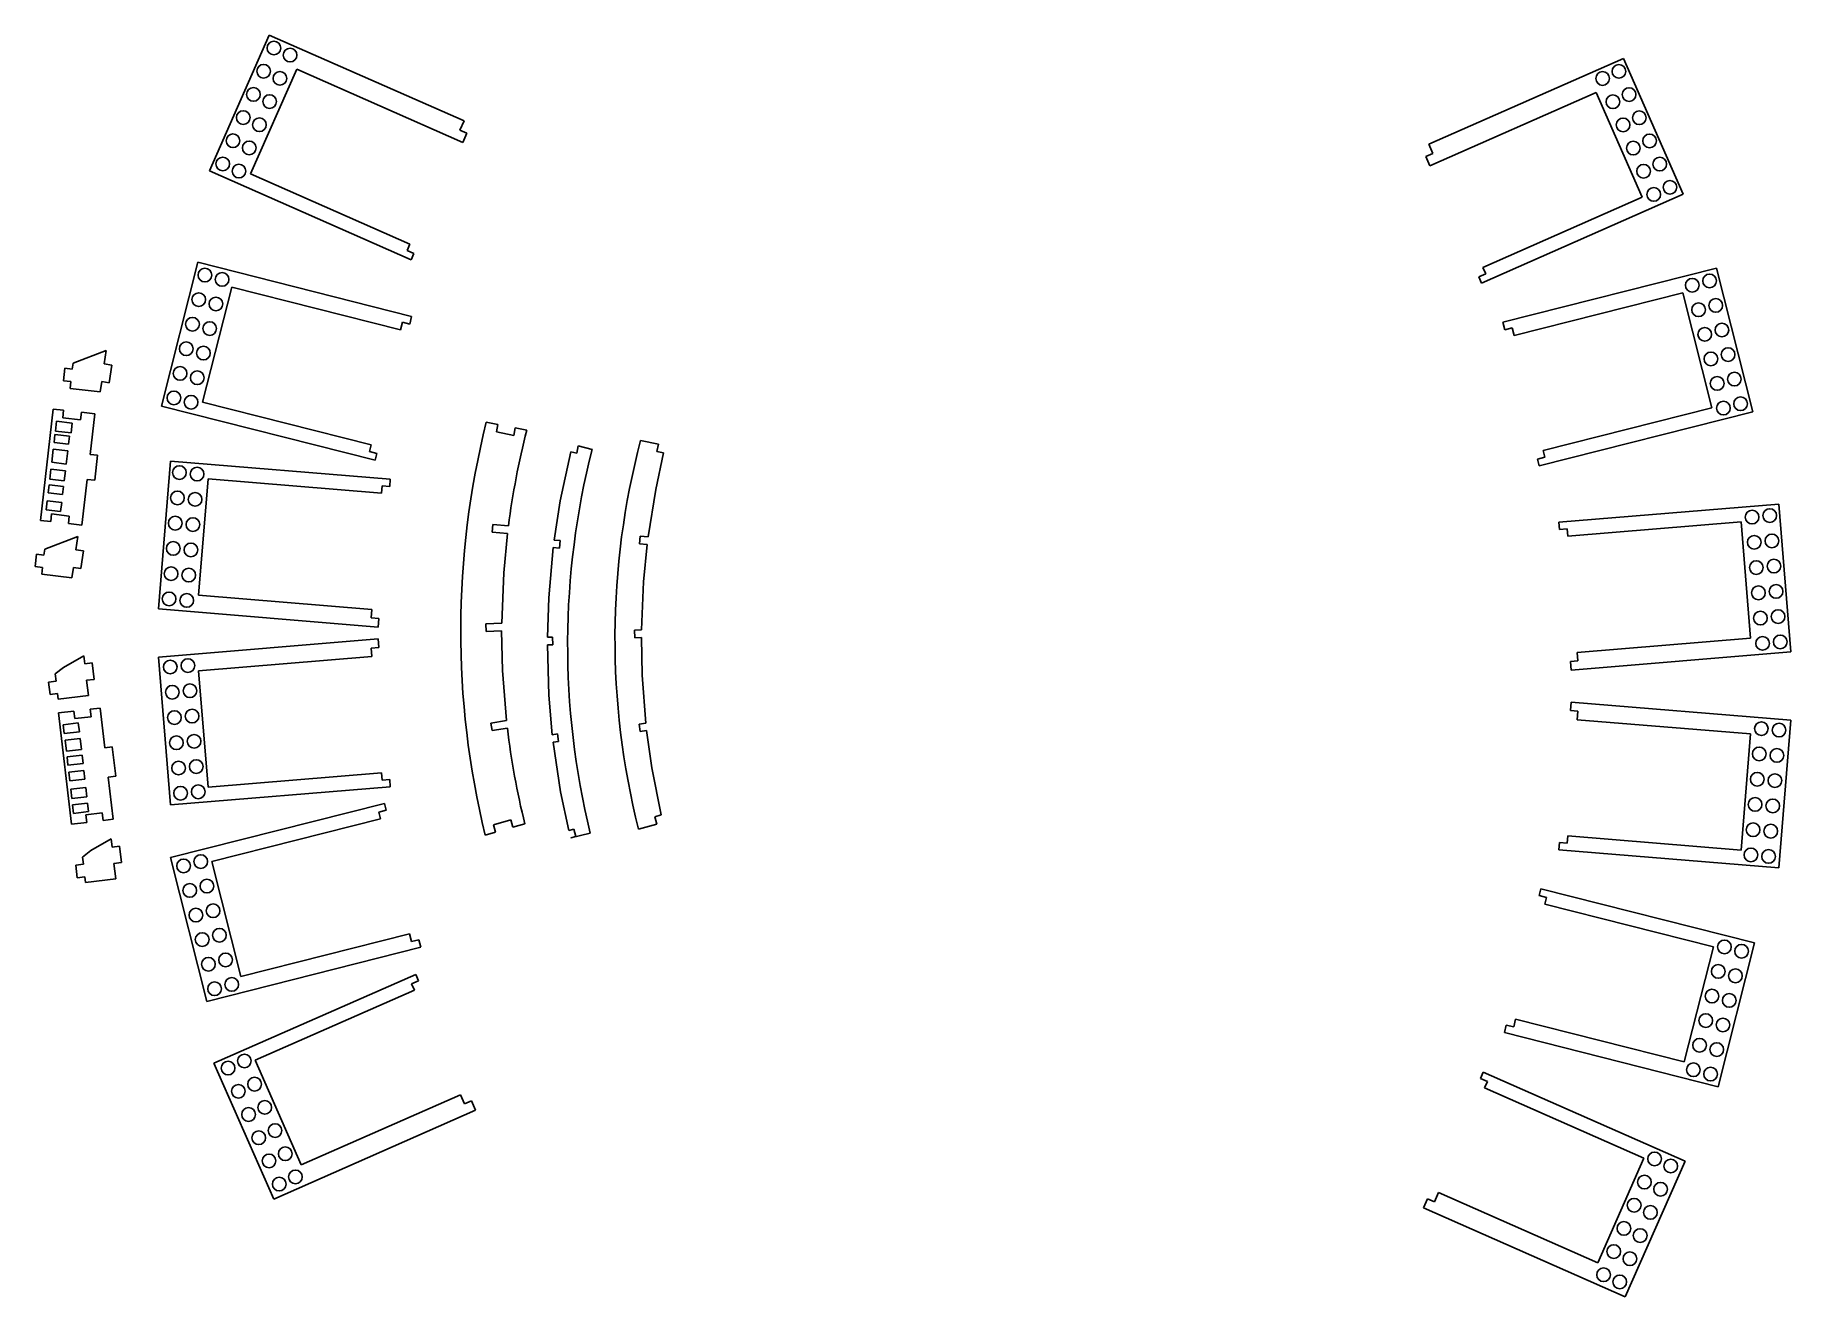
# Model space of a CAD drawing. Extents: x -232 to 461, y -142 to 356.
import ezdxf

# ---------------------------------------------------------------- set-up
doc = ezdxf.new("R2010")
doc.units = 0
doc.layers.get('0').update_dxf_attribs({"linetype": 'CONTINUOUS'})

msp = doc.modelspace()

# ---------------------------------------------------------------- linework, layer by layer
at = {"color": 7, "linetype": 'CONTINUOUS'}
for p, q in [((-139.83, 355.82), (-163.41, 302.29)), ((-139.83, 355.82), (-62.95, 321.95)), ((394.5, 346.6), (317.63, 312.74)), ((394.5, 346.6), (418.08, 293.07)), ((-147.17, 301.03), (-128.96, 342.36)), ((-128.96, 342.36), (-63.41, 313.48)), ((383.64, 333.15), (318.08, 304.27)), ((401.84, 291.82), (383.64, 333.15)), ((-62.95, 321.95), (-64.55, 318.32)), ((-61.81, 317.11), (-64.55, 318.32)), ((-61.81, 317.11), (-63.41, 313.48)), ((317.63, 312.74), (319.23, 309.11)), ((316.48, 307.9), (319.23, 309.11)), ((316.48, 307.9), (318.08, 304.27)), ((-163.41, 302.29), (-83.79, 267.21)), ((-84.36, 273.36), (-147.17, 301.03)), ((418.08, 293.07), (338.47, 258)), ((339.04, 264.15), (401.84, 291.82)), ((-84.36, 273.36), (-85.45, 270.89)), ((-82.7, 269.68), (-85.45, 270.89)), ((-167.96, 266.17), (-182.3, 209.46)), ((-167.96, 266.17), (-83.62, 244.84)), ((-82.7, 269.68), (-83.79, 267.21)), ((339.04, 264.15), (340.12, 261.68)), ((431.19, 263.89), (346.85, 242.56)), ((431.19, 263.89), (445.53, 207.18)), ((-166.07, 210.98), (-154.59, 256.37)), ((-154.59, 256.37), (-88.05, 239.55)), ((337.38, 260.47), (340.12, 261.68)), ((337.38, 260.47), (338.47, 258)), ((417.82, 254.1), (351.28, 237.27)), ((429.3, 208.71), (417.82, 254.1)), ((-87.29, 242.56), (-88.05, 239.55)), ((-84.38, 241.82), (-87.29, 242.56)), ((-83.62, 244.84), (-84.38, 241.82)), ((346.85, 242.56), (347.61, 239.55)), ((347.61, 239.55), (350.52, 240.28)), ((350.52, 240.28), (351.28, 237.27)), ((-204.18, 231.34), (-217.22, 226.35)), ((-204.92, 226.07), (-204.18, 231.34)), ((-220.43, 224.36), (-221, 219.48)), ((-217.5, 224.02), (-220.43, 224.36)), ((-217.22, 226.35), (-217.5, 224.02)), ((-201.95, 225.65), (-204.92, 226.07)), ((-202.92, 218.69), (-201.95, 225.65)), ((-221, 219.48), (-218.06, 219.14)), ((-218.06, 219.14), (-218.38, 216.42)), ((-218.38, 216.42), (-206.46, 215.04)), ((-206.46, 215.04), (-205.89, 219.1)), ((-205.89, 219.1), (-202.92, 218.69)), ((-224.99, 208.29), (-230.09, 164.37)), ((-220.91, 207.81), (-224.99, 208.29)), ((-221.26, 204.83), (-220.91, 207.81)), ((-182.3, 209.46), (-97.96, 188.13)), ((-99.53, 194.16), (-166.07, 210.98)), ((362.76, 191.88), (429.3, 208.71)), ((-223.73, 203.5), (-224.19, 199.59)), ((-217.5, 202.77), (-223.73, 203.5)), ((-221.26, 204.83), (-214.27, 204.02)), ((-217.95, 198.87), (-217.5, 202.77)), ((-214.27, 204.02), (-213.93, 207)), ((-208.64, 206.39), (-213.93, 207)), ((-210.5, 190.38), (-208.64, 206.39)), ((-49.57, 202.2), (-54.18, 203.14)), ((-49.57, 202.2), (-50.17, 199.26)), ((445.53, 207.18), (361.19, 185.85)), ((-224.34, 198.28), (-224.7, 195.12)), ((-224.7, 195.12), (-219, 194.46)), ((-218.64, 197.62), (-224.34, 198.28)), ((-224.19, 199.59), (-217.95, 198.87)), ((-219, 194.46), (-218.64, 197.62)), ((-99.53, 194.16), (-100.2, 191.51)), ((-50.17, 199.26), (-43.32, 197.88)), ((-43.32, 197.88), (-42.72, 200.82)), ((-38.21, 199.9), (-42.72, 200.82)), ((13.74, 194.49), (6.71, 195.91)), ((13.74, 194.49), (13.14, 191.55)), ((-225.01, 192.5), (-225.62, 187.27)), ((-225.62, 187.27), (-219.91, 186.6)), ((-219.31, 191.84), (-225.01, 192.5)), ((-219.91, 186.6), (-219.31, 191.84)), ((-207.52, 190.04), (-210.5, 190.38)), ((-208.66, 180.19), (-207.52, 190.04)), ((-178.74, 187.7), (-183.54, 129.41)), ((-178.74, 187.7), (-92.04, 180.57)), ((-97.29, 190.77), (-100.2, 191.51)), ((-97.29, 190.77), (-97.96, 188.13)), ((-20.88, 191.42), (-18.51, 190.93)), ((-18.51, 190.93), (-17.93, 193.76)), ((-12.4, 192.36), (-17.93, 193.76)), ((13.14, 191.55), (15.8, 191.01)), ((360.52, 188.5), (363.43, 189.24)), ((360.52, 188.5), (361.19, 185.85)), ((362.76, 191.88), (363.43, 189.24)), ((-225.93, 184.59), (-226.38, 180.66)), ((-226.38, 180.66), (-220.68, 180)), ((-220.23, 183.93), (-225.93, 184.59)), ((-220.68, 180), (-220.23, 183.93)), ((-213.74, 162.48), (-211.64, 180.54)), ((-211.64, 180.54), (-208.66, 180.19)), ((-167.67, 134.84), (-163.9, 180.7)), ((-163.9, 180.7), (-95.5, 175.07)), ((-92.04, 180.57), (-92.27, 177.7)), ((-226.65, 178.38), (-227.02, 175.21)), ((-227.02, 175.21), (-221.31, 174.54)), ((-220.95, 177.72), (-226.65, 178.38)), ((-221.31, 174.54), (-220.95, 177.72)), ((-95.26, 177.94), (-95.5, 175.07)), ((-92.27, 177.7), (-95.26, 177.94)), ((-227.37, 172.12), (-227.79, 168.57)), ((-227.79, 168.57), (-222.09, 167.91)), ((-221.67, 171.46), (-227.37, 172.12)), ((-225.67, 166.88), (-226.01, 163.9)), ((-218.68, 166.07), (-225.67, 166.88)), ((-222.09, 167.91), (-221.67, 171.46)), ((455.71, 170.75), (369.01, 163.61)), ((455.71, 170.75), (460.51, 112.45)), ((-230.09, 164.37), (-226.01, 163.9)), ((-218.68, 166.07), (-219.02, 163.09)), ((-219.02, 163.09), (-213.74, 162.48)), ((-51.64, 162.68), (-51.88, 159.69)), ((-51.88, 159.69), (-45.8, 159.2)), ((-45.43, 162.18), (-51.64, 162.68)), ((369.01, 163.61), (369.24, 160.74)), ((369.24, 160.74), (372.23, 160.99)), ((372.23, 160.99), (372.47, 158.11)), ((440.87, 163.74), (372.47, 158.11)), ((444.64, 117.89), (440.87, 163.74)), ((-228.67, 150.68), (-228.4, 153.01)), ((-228.4, 153.01), (-215.35, 158)), ((-215.35, 158), (-216.09, 152.73)), ((-216.09, 152.73), (-213.12, 152.31)), ((-27.74, 153.63), (-25.33, 153.44)), ((-25.09, 156.43), (-27.37, 156.61)), ((-25.33, 153.44), (-25.09, 156.43)), ((6.57, 158.1), (6.33, 155.11)), ((6.33, 155.11), (9.3, 154.87)), ((9.67, 157.85), (6.57, 158.1)), ((-232.17, 146.14), (-231.6, 151.02)), ((-229.23, 145.79), (-232.17, 146.14)), ((-231.6, 151.02), (-228.67, 150.68)), ((-229.55, 143.08), (-229.23, 145.79)), ((-217.06, 145.76), (-217.63, 141.7)), ((-214.09, 145.35), (-217.06, 145.76)), ((-213.12, 152.31), (-214.09, 145.35)), ((-217.63, 141.7), (-229.55, 143.08)), ((-99.27, 129.21), (-167.67, 134.84)), ((-183.54, 129.41), (-96.83, 122.27)), ((-99.27, 129.21), (-99.55, 125.87)), ((-96.56, 125.62), (-99.55, 125.87)), ((-96.56, 125.62), (-96.83, 122.27)), ((-48.1, 123.8), (-54.34, 123.56)), ((-54.34, 123.56), (-54.22, 120.56)), ((-54.22, 120.56), (-48.12, 120.8)), ((-27.99, 118.31), (-30.05, 118.23)), ((-27.87, 115.31), (-27.99, 118.31)), ((7.03, 121.14), (4.31, 121.03)), ((4.31, 121.03), (4.42, 118.03)), ((4.42, 118.03), (7.01, 118.13)), ((376.24, 112.26), (444.64, 117.89)), ((-220.91, 106.33), (-212.96, 110.95)), ((-212.59, 107.76), (-212.96, 110.95)), ((-183.54, 110.44), (-96.83, 117.58)), ((-96.56, 114.23), (-99.55, 113.99)), ((-99.27, 110.64), (-99.55, 113.99)), ((-96.83, 117.58), (-96.56, 114.23)), ((-30.06, 115.23), (-27.87, 115.31)), ((460.51, 112.45), (373.8, 105.32)), ((376.24, 112.26), (376.52, 108.91)), ((-220.91, 106.33), (-224.21, 103.75)), ((-209.61, 108.11), (-212.59, 107.76)), ((-208.86, 101.64), (-209.61, 108.11)), ((-178.74, 52.15), (-183.54, 110.44)), ((-99.27, 110.64), (-167.67, 105.01)), ((-167.67, 105.01), (-163.9, 59.15)), ((373.53, 108.66), (376.52, 108.91)), ((373.53, 108.66), (373.8, 105.32)), ((-223.88, 100.93), (-226.86, 100.58)), ((-226.86, 100.58), (-226.29, 95.66)), ((-224.21, 103.75), (-223.88, 100.93)), ((-211.84, 101.29), (-208.86, 101.64)), ((-211.14, 95.2), (-211.84, 101.29)), ((-226.29, 95.66), (-223.31, 96)), ((-223.31, 96), (-223.05, 93.82)), ((-223.05, 93.82), (-211.14, 95.2)), ((-206.51, 90.32), (-210.41, 89.87)), ((-204.69, 74.64), (-206.51, 90.32)), ((373.8, 92.67), (373.53, 89.32)), ((460.51, 85.54), (373.8, 92.67)), ((-216.88, 89.12), (-222.97, 88.41)), ((-222.97, 88.41), (-217.87, 44.5)), ((-215.12, 84.44), (-221.05, 83.75)), ((-221.05, 83.75), (-220.65, 80.26)), ((-216.53, 86.14), (-216.88, 89.12)), ((-216.53, 86.14), (-210.06, 86.89)), ((-214.71, 80.95), (-215.12, 84.44)), ((-210.06, 86.89), (-210.41, 89.87)), ((-46.21, 85.39), (-52.38, 84.41)), ((-52.38, 84.41), (-51.9, 81.44)), ((8.76, 84.39), (6.08, 83.96)), ((6.08, 83.96), (6.55, 81)), ((373.53, 89.32), (376.52, 89.08)), ((376.24, 85.73), (376.52, 89.08)), ((376.24, 85.73), (444.64, 80.1)), ((455.71, 27.24), (460.51, 85.54)), ((-220.65, 80.26), (-214.71, 80.95)), ((-214.41, 78.29), (-220.34, 77.6)), ((-220.34, 77.6), (-219.84, 73.29)), ((-213.91, 73.98), (-214.41, 78.29)), ((-51.9, 81.44), (-45.87, 82.4)), ((-26.11, 80.14), (-28.16, 79.81)), ((-27.82, 76.83), (-25.64, 77.18)), ((-25.64, 77.18), (-26.11, 80.14)), ((6.55, 81), (9.09, 81.4)), ((444.64, 80.1), (440.87, 34.24)), ((-219.84, 73.29), (-213.91, 73.98)), ((-213.64, 71.73), (-219.58, 71.04)), ((-219.58, 71.04), (-219.2, 67.81)), ((-213.27, 68.5), (-213.64, 71.73)), ((-201.71, 74.98), (-204.69, 74.64)), ((-200.37, 63.43), (-201.71, 74.98)), ((-219.2, 67.81), (-213.27, 68.5)), ((-212.94, 65.7), (-218.88, 65.01)), ((-218.88, 65.01), (-218.48, 61.54)), ((-212.54, 62.23), (-212.94, 65.7)), ((-203.35, 63.09), (-200.37, 63.43)), ((-201.42, 46.41), (-203.35, 63.09)), ((-163.9, 59.15), (-95.5, 64.78)), ((-95.26, 61.91), (-95.5, 64.78)), ((-218.48, 61.54), (-212.54, 62.23)), ((-212.16, 58.96), (-218.1, 58.28)), ((-218.1, 58.28), (-217.67, 54.62)), ((-211.74, 55.31), (-212.16, 58.96)), ((-178.74, 52.15), (-92.04, 59.28)), ((-92.27, 62.16), (-95.26, 61.91)), ((-92.27, 62.16), (-92.04, 59.28)), ((-217.67, 54.62), (-211.74, 55.31)), ((-211.45, 52.82), (-217.38, 52.14)), ((-217.38, 52.14), (-216.99, 48.76)), ((-216.99, 48.76), (-211.06, 49.45)), ((-205.65, 48.94), (-212.13, 48.18)), ((-211.06, 49.45), (-211.45, 52.82)), ((-205.65, 48.94), (-205.31, 45.96)), ((-178.71, 31.29), (-94.37, 52.62)), ((-93.7, 49.97), (-96.61, 49.24)), ((-95.94, 46.59), (-96.61, 49.24)), ((-94.37, 52.62), (-93.7, 49.97)), ((-217.87, 44.5), (-211.78, 45.2)), ((-212.13, 48.18), (-211.78, 45.2)), ((-205.31, 45.96), (-201.42, 46.41)), ((-95.94, 46.59), (-162.47, 29.77)), ((-44.52, 46.17), (-51.31, 44.24)), ((-51.31, 44.24), (-50.49, 41.35)), ((-43.7, 43.28), (-44.52, 46.17)), ((-43.7, 43.28), (-38.96, 44.63)), ((-19.64, 42.54), (-21.62, 41.98)), ((-18.82, 39.65), (-19.64, 42.54)), ((5.89, 42.5), (13.13, 44.56)), ((14.82, 48.16), (12.31, 47.45)), ((12.31, 47.45), (13.13, 44.56)), ((-210.14, 34.06), (-202.2, 38.68)), ((-202.2, 38.68), (-201.83, 35.49)), ((-201.83, 35.49), (-198.85, 35.84)), ((-198.85, 35.84), (-198.1, 29.37)), ((-54.63, 40.17), (-50.49, 41.35)), ((-20.85, 39.07), (-13.14, 40.99)), ((-20.85, 39.07), (-18.82, 39.65)), ((369.24, 37.25), (369.01, 34.38)), ((369.24, 37.25), (372.23, 37)), ((372.23, 37), (372.47, 39.87)), ((440.87, 34.24), (372.47, 39.87)), ((-216.1, 28.31), (-213.12, 28.66)), ((-215.53, 23.39), (-216.1, 28.31)), ((-213.45, 31.48), (-210.14, 34.06)), ((-213.12, 28.66), (-213.45, 31.48)), ((-198.1, 29.37), (-201.08, 29.02)), ((-201.08, 29.02), (-200.37, 22.93)), ((-164.37, -25.42), (-178.71, 31.29)), ((-162.47, 29.77), (-151, -15.62)), ((455.71, 27.24), (369.01, 34.38)), ((-212.55, 23.73), (-215.53, 23.39)), ((-212.29, 21.55), (-212.55, 23.73)), ((-200.37, 22.93), (-212.29, 21.55)), ((361.82, 18.95), (361.15, 16.3)), ((361.15, 16.3), (364.06, 15.57)), ((446.17, -2.38), (361.82, 18.95)), ((363.39, 12.92), (364.06, 15.57)), ((363.39, 12.92), (429.93, -3.91)), ((-151, -15.62), (-84.46, 1.2)), ((-83.7, -1.81), (-84.46, 1.2)), ((-164.37, -25.42), (-80.03, -4.09)), ((-80.79, -1.07), (-83.7, -1.81)), ((-80.79, -1.07), (-80.03, -4.09)), ((429.93, -3.91), (418.45, -49.3)), ((431.83, -59.09), (446.17, -2.38)), ((-161.61, -49.86), (-81.99, -14.79)), ((-80.91, -17.26), (-83.65, -18.47)), ((-82.56, -20.94), (-83.65, -18.47)), ((-81.99, -14.79), (-80.91, -17.26)), ((-82.56, -20.94), (-145.37, -48.6)), ((351.15, -35.48), (351.91, -32.47)), ((418.45, -49.3), (351.91, -32.47)), ((348.24, -34.75), (347.48, -37.76)), ((431.83, -59.09), (347.48, -37.76)), ((348.24, -34.75), (351.15, -35.48)), ((-138.03, -103.39), (-161.61, -49.86)), ((-145.37, -48.6), (-127.16, -89.93)), ((339.12, -53.4), (338.03, -55.87)), ((418.74, -88.48), (339.12, -53.4)), ((-127.16, -89.93), (-64.36, -62.26)), ((-62.76, -65.9), (-64.36, -62.26)), ((338.03, -55.87), (340.78, -57.08)), ((339.69, -59.55), (340.78, -57.08)), ((339.69, -59.55), (402.5, -87.22)), ((-138.03, -103.39), (-58.41, -68.32)), ((-60.01, -64.69), (-62.76, -65.9)), ((-60.01, -64.69), (-58.41, -68.32)), ((402.5, -87.22), (384.29, -128.55)), ((395.15, -142.01), (418.74, -88.48)), ((317.14, -103.3), (315.54, -106.93)), ((317.14, -103.3), (319.88, -104.51)), ((319.88, -104.51), (321.48, -100.88)), ((384.29, -128.55), (321.48, -100.88)), ((395.15, -142.01), (315.54, -106.93))]:
    msp.add_line(p, q, dxfattribs=at)
at = {"color": 7, "linetype": 'CONTINUOUS', "flags": 128}
for points in [[(-20.88, 191.42), (-24.99, 172.01), (-27.37, 156.61)], [(9.67, 157.85), (12.68, 176.5), (15.8, 191.01)], [(-48.1, 123.8), (-47.29, 143.66), (-45.8, 159.2)], [(-27.74, 153.63), (-29.51, 133.84), (-30.05, 118.23)], [(7.03, 121.14), (7.85, 140.06), (9.3, 154.87)], [(-46.21, 85.39), (-47.76, 105.19), (-48.12, 120.8)], [(8.76, 84.39), (7.32, 103.26), (7.01, 118.13)], [(-30.06, 115.23), (-29.48, 95.37), (-28.16, 79.81)], [(-27.82, 76.83), (-24.84, 57.22), (-21.62, 41.98)], [(14.82, 48.16), (11.16, 66.7), (9.09, 81.4)]]:
    msp.add_lwpolyline(points, dxfattribs=at)
at = {"color": 7, "linetype": 'CONTINUOUS'}
for centre in [(-137.98, 350.73), (-131.58, 347.91), (-142.01, 341.58), (-135.61, 338.76), (386.25, 338.7), (392.66, 341.52), (-146.04, 332.43), (396.69, 332.36), (-150.07, 323.27), (-139.64, 329.61), (390.29, 329.54), (400.72, 323.21), (-143.67, 320.46), (394.32, 320.39), (-154.1, 314.12), (-147.7, 311.3), (398.35, 311.24), (404.75, 314.06), (-158.14, 304.97), (-151.74, 302.15), (402.38, 302.09), (408.78, 304.91), (412.81, 295.76), (406.41, 292.94), (-165.18, 261.14), (-158.39, 259.42), (421.62, 257.15), (428.41, 258.86), (-167.63, 251.44), (-160.85, 249.73), (424.08, 247.45), (430.86, 249.17), (-170.08, 241.75), (-163.3, 240.03), (426.53, 237.76), (433.31, 239.47), (-172.53, 232.05), (-165.75, 230.34), (428.98, 228.06), (435.76, 229.78), (-174.98, 222.36), (-168.2, 220.64), (438.21, 220.08), (-177.43, 212.66), (431.43, 218.37), (-170.65, 210.95), (433.88, 208.67), (440.66, 210.39), (-175.23, 183.2), (-168.26, 182.62), (-176.05, 173.23), (-169.08, 172.66), (445.23, 165.67), (452.2, 166.24), (-176.87, 163.26), (-169.9, 162.69), (-177.69, 153.3), (-170.72, 152.72), (446.05, 155.7), (453.02, 156.28), (-178.51, 143.33), (446.87, 145.74), (453.84, 146.31), (-171.54, 142.76), (454.66, 136.34), (-179.33, 133.37), (-172.36, 132.79), (447.69, 135.77), (448.51, 125.8), (455.48, 126.38), (449.33, 115.84), (456.3, 116.41), (-178.86, 106.51), (-171.89, 107.09), (-178.04, 96.55), (-171.07, 97.12), (-177.22, 86.58), (-170.25, 87.16), (448.86, 82.18), (455.83, 81.61), (-176.4, 76.62), (-169.43, 77.19), (-175.58, 66.65), (-168.61, 67.22), (448.04, 72.21), (455.01, 71.64), (447.22, 62.25), (454.19, 61.67), (-174.76, 56.68), (-167.79, 57.26), (446.4, 52.28), (453.37, 51.71), (445.58, 42.31), (452.55, 41.74), (444.76, 32.35), (-173.62, 28.03), (-166.84, 29.74), (451.73, 31.77), (-171.17, 18.34), (-164.39, 20.05), (-168.71, 8.64), (-161.93, 10.36), (-166.26, -1.05), (-159.48, 0.66), (-157.03, -9.03), (434.29, -3.93), (441.07, -5.64), (-163.81, -10.75), (431.84, -13.62), (438.62, -15.34), (-161.36, -20.44), (-154.58, -18.73), (429.39, -23.32), (436.17, -25.03), (426.94, -33.01), (433.72, -34.73), (424.49, -42.71), (-149.62, -48.93), (431.27, -44.42), (-156.02, -51.75), (-145.59, -58.08), (422.03, -52.4), (428.81, -54.12), (-151.99, -60.9), (-147.96, -70.05), (-141.55, -67.23), (-137.52, -76.38), (-143.92, -79.2), (-133.49, -85.54), (-139.89, -88.36), (406.74, -87.55), (413.14, -90.37), (-135.86, -97.51), (-129.46, -94.69), (402.71, -96.7), (409.11, -99.52), (398.68, -105.85), (405.08, -108.67), (394.65, -115), (401.05, -117.82), (390.62, -124.15), (397.02, -126.97), (386.59, -133.3), (392.99, -136.12)]:
    msp.add_circle(centre, 2.7, dxfattribs=at)
for centre, radius, start, end in [((277.64, 120.74), 341.9, 166.05385, 193.62915), ((271.66, 121.11), 319.74, 165.73317, 172.61887), ((304.36, 117.61), 307.77, 165.26153, 194.12553), ((290.39, 115.19), 312.47, 165.70353, 193.73722), ((259.25, 118.7), 307.27, 186.78451, 193.94901)]:
    msp.add_arc(centre, radius, start, end, dxfattribs=at)

doc.saveas('drawing.dxf')
